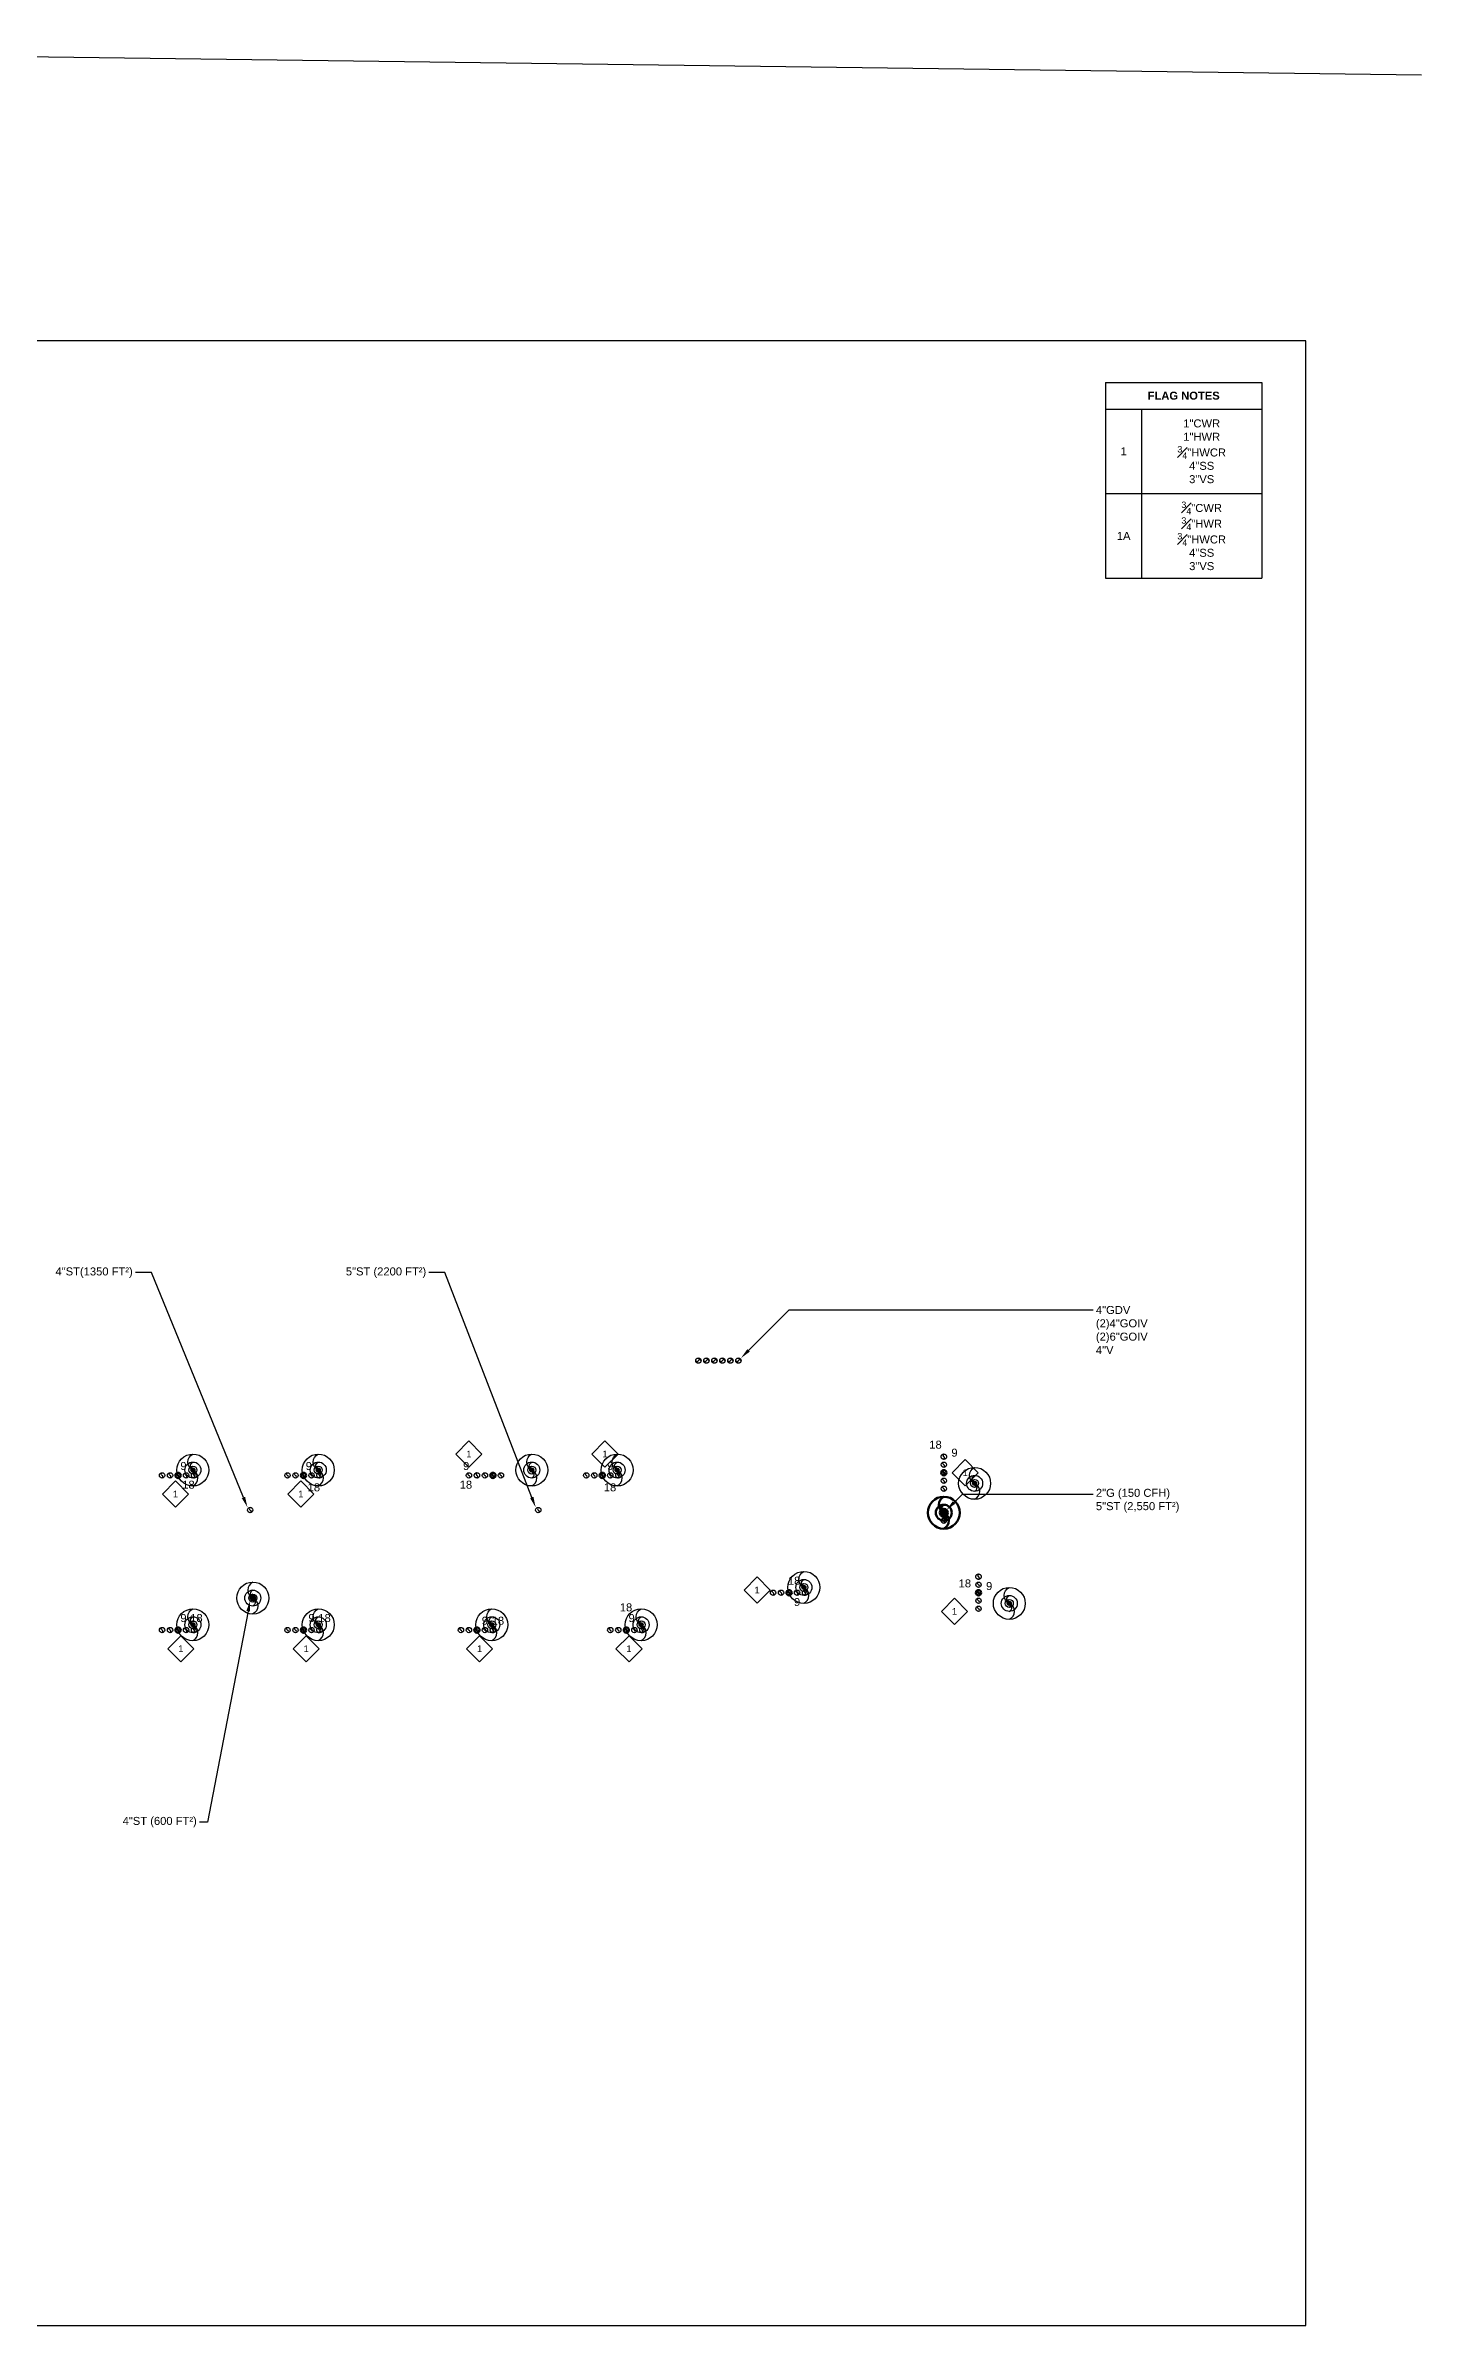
# Model space of a CAD drawing. Extents: x -3693 to 528, y -2672 to 2716.
# Drawn here: x -1535 to 528, y -859 to 2560 of the extents above; entities that cross this region are included whole.
import ezdxf
from ezdxf.enums import TextEntityAlignment as Align

# ---------------------------------------------------------------- set-up
doc = ezdxf.new("R2010")
doc.units = 0
doc.header["$LTSCALE"] = 48
doc.header["$MEASUREMENT"] = 0
doc.linetypes.add('VENT', pattern=[0.3, 0.2, -0.1])
for name, color, linetype in [('G-ANNO-TEXT', 70, 'Continuous'), ('G-ANNO-TEXT @ 128', 70, 'Continuous'), ('P-GOIV-N @ 128', 3, 'VENT'), ('P-GV-N @ 128', 5, 'VENT'), ('P-HW-N @ 128', 1, 'Continuous'), ('P-HWC-N', 2, 'Continuous'), ('P-HWC-N @ 1 (1)', 2, 'Continuous'), ('P-HWC-N @ 1 (2)', 2, 'Continuous'), ('P-HWC-N @ 12', 2, 'Continuous'), ('P-HWC-N @ 128', 2, 'Continuous'), ('P-HWC-N @ 16', 2, 'Continuous'), ('P-HWC-N @ 192', 2, 'Continuous'), ('P-HWC-N @ 2', 2, 'Continuous'), ('P-HWC-N @ 24', 2, 'Continuous'), ('P-HWC-N @ 384', 2, 'Continuous'), ('P-HWC-N @ 4', 2, 'Continuous'), ('P-HWC-N @ 48', 2, 'Continuous'), ('P-HWC-N @ 64', 2, 'Continuous'), ('P-HWC-N @ 768', 2, 'Continuous'), ('P-HWC-N @ 8', 2, 'Continuous'), ('P-HWC-N @ 96', 2, 'Continuous'), ('P-NDCW-N', 4, 'Continuous'), ('P-SAN-N @ 128', 6, 'Continuous'), ('P-SANV-N @ 128', 5, 'VENT'), ('P-STRM-N', 2, 'Continuous'), ('P-STRM-N @ 1 (1)', 2, 'Continuous'), ('P-STRM-N @ 1 (2)', 2, 'Continuous'), ('P-STRM-N @ 12', 2, 'Continuous'), ('P-STRM-N @ 128', 2, 'Continuous'), ('P-STRM-N @ 16', 2, 'Continuous'), ('P-STRM-N @ 192', 2, 'Continuous'), ('P-STRM-N @ 2', 2, 'Continuous'), ('P-STRM-N @ 24', 2, 'Continuous'), ('P-STRM-N @ 384', 2, 'Continuous'), ('P-STRM-N @ 4', 2, 'Continuous'), ('P-STRM-N @ 48', 2, 'Continuous'), ('P-STRM-N @ 64', 2, 'Continuous'), ('P-STRM-N @ 768', 2, 'Continuous'), ('P-STRM-N @ 8', 2, 'Continuous'), ('P-STRM-N @ 96', 2, 'Continuous')]:
    doc.layers.add(name, color=color, linetype=linetype)
for name, color, linetype, lineweight in [('P-CW-N @ 128', 4, 'Continuous', 60), ('P-GAS-N', 3, 'Continuous', 60), ('P-GAS-N @ 1 (1)', 3, 'Continuous', 60), ('P-GAS-N @ 1 (2)', 3, 'Continuous', 60), ('P-GAS-N @ 12', 3, 'Continuous', 60), ('P-GAS-N @ 128', 3, 'Continuous', 60), ('P-GAS-N @ 16', 3, 'Continuous', 60), ('P-GAS-N @ 192', 3, 'Continuous', 60), ('P-GAS-N @ 2', 3, 'Continuous', 60), ('P-GAS-N @ 24', 3, 'Continuous', 60), ('P-GAS-N @ 384', 3, 'Continuous', 60), ('P-GAS-N @ 4', 3, 'Continuous', 60), ('P-GAS-N @ 48', 3, 'Continuous', 60), ('P-GAS-N @ 64', 3, 'Continuous', 60), ('P-GAS-N @ 768', 3, 'Continuous', 60), ('P-GAS-N @ 8', 3, 'Continuous', 60), ('P-GAS-N @ 96', 3, 'Continuous', 60)]:
    doc.layers.add(name, color=color, linetype=linetype, lineweight=lineweight)
doc.layers.add('P-SAN-DFU', color=7, linetype='Continuous', plot=False)
doc.styles.add('Arial', font='arial.ttf')
doc.styles.add('Arial Bold', font='arialbd.ttf')

# ---------------------------------------------------------------- blocks, each defined once
blk = doc.blocks.new('*U9')
blk.add_lwpolyline([(0, 0.0311, 0.634258), (0, 0, -0.634258), (0, -0.0311)], format="xyb")
blk.add_circle((0, 0), 0.0312)
blk = doc.blocks.new('DIAMOND TAG')
blk.add_lwpolyline([(0, -0.153), (0.153, 0), (0, 0.153), (-0.153, 0)], close=True)
at = {"style": 'Arial'}
blk.add_attdef('XXX', text='', height=0.0781, dxfattribs=at).set_placement((0, 0), align=Align.MIDDLE)
blk = doc.blocks.new('*U736')
at = {"layer": 'P-GAS-N @ 1 (1)'}
blk.add_blockref('*U9', (-188, 359.7), dxfattribs=at)
at = {"layer": 'P-GAS-N @ 1 (2)'}
blk.add_blockref('*U9', (-188, 359.7), dxfattribs=at)
at = {"layer": 'P-GAS-N @ 12', "xscale": 12, "yscale": 12, "zscale": 12}
blk.add_blockref('*U9', (-188, 359.7), dxfattribs=at)
at = {"layer": 'P-GAS-N @ 128', "xscale": 128, "yscale": 128, "zscale": 128}
blk.add_blockref('*U9', (-188, 359.7), dxfattribs=at)
at = {"layer": 'P-GAS-N @ 16', "xscale": 16, "yscale": 16, "zscale": 16}
blk.add_blockref('*U9', (-188, 359.7), dxfattribs=at)
at = {"layer": 'P-GAS-N @ 192', "xscale": 192, "yscale": 192, "zscale": 192}
blk.add_blockref('*U9', (-188, 359.7), dxfattribs=at)
at = {"layer": 'P-GAS-N @ 2', "xscale": 2, "yscale": 2, "zscale": 2}
blk.add_blockref('*U9', (-188, 359.7), dxfattribs=at)
at = {"layer": 'P-GAS-N @ 24', "xscale": 24, "yscale": 24, "zscale": 24}
blk.add_blockref('*U9', (-188, 359.7), dxfattribs=at)
at = {"layer": 'P-GAS-N @ 384', "xscale": 384, "yscale": 384, "zscale": 384}
blk.add_blockref('*U9', (-188, 359.7), dxfattribs=at)
at = {"layer": 'P-GAS-N @ 4', "xscale": 4, "yscale": 4, "zscale": 4}
blk.add_blockref('*U9', (-188, 359.7), dxfattribs=at)
at = {"layer": 'P-GAS-N @ 48', "xscale": 48, "yscale": 48, "zscale": 48}
blk.add_blockref('*U9', (-188, 359.7), dxfattribs=at)
at = {"layer": 'P-GAS-N @ 64', "xscale": 64, "yscale": 64, "zscale": 64}
blk.add_blockref('*U9', (-188, 359.7), dxfattribs=at)
at = {"layer": 'P-GAS-N @ 768', "xscale": 768, "yscale": 768, "zscale": 768}
blk.add_blockref('*U9', (-188, 359.7), dxfattribs=at)
at = {"layer": 'P-GAS-N @ 8', "xscale": 8, "yscale": 8, "zscale": 8}
blk.add_blockref('*U9', (-188, 359.7), dxfattribs=at)
at = {"layer": 'P-GAS-N @ 96', "xscale": 96, "yscale": 96, "zscale": 96}
blk.add_blockref('*U9', (-188, 359.7), dxfattribs=at)
blk = doc.blocks.new('*U737')
at = {"layer": 'P-STRM-N @ 1 (1)'}
blk.add_blockref('*U9', (-1224, 231.7), dxfattribs=at)
at = {"layer": 'P-STRM-N @ 1 (2)'}
blk.add_blockref('*U9', (-1224, 231.7), dxfattribs=at)
at = {"layer": 'P-STRM-N @ 12', "xscale": 12, "yscale": 12, "zscale": 12}
blk.add_blockref('*U9', (-1224, 231.7), dxfattribs=at)
at = {"layer": 'P-STRM-N @ 128', "xscale": 128, "yscale": 128, "zscale": 128}
blk.add_blockref('*U9', (-1224, 231.7), dxfattribs=at)
at = {"layer": 'P-STRM-N @ 16', "xscale": 16, "yscale": 16, "zscale": 16}
blk.add_blockref('*U9', (-1224, 231.7), dxfattribs=at)
at = {"layer": 'P-STRM-N @ 192', "xscale": 192, "yscale": 192, "zscale": 192}
blk.add_blockref('*U9', (-1224, 231.7), dxfattribs=at)
at = {"layer": 'P-STRM-N @ 2', "xscale": 2, "yscale": 2, "zscale": 2}
blk.add_blockref('*U9', (-1224, 231.7), dxfattribs=at)
at = {"layer": 'P-STRM-N @ 24', "xscale": 24, "yscale": 24, "zscale": 24}
blk.add_blockref('*U9', (-1224, 231.7), dxfattribs=at)
at = {"layer": 'P-STRM-N @ 384', "xscale": 384, "yscale": 384, "zscale": 384}
blk.add_blockref('*U9', (-1224, 231.7), dxfattribs=at)
at = {"layer": 'P-STRM-N @ 4', "xscale": 4, "yscale": 4, "zscale": 4}
blk.add_blockref('*U9', (-1224, 231.7), dxfattribs=at)
at = {"layer": 'P-STRM-N @ 48', "xscale": 48, "yscale": 48, "zscale": 48}
blk.add_blockref('*U9', (-1224, 231.7), dxfattribs=at)
at = {"layer": 'P-STRM-N @ 64', "xscale": 64, "yscale": 64, "zscale": 64}
blk.add_blockref('*U9', (-1224, 231.7), dxfattribs=at)
at = {"layer": 'P-STRM-N @ 768', "xscale": 768, "yscale": 768, "zscale": 768}
blk.add_blockref('*U9', (-1224, 231.7), dxfattribs=at)
at = {"layer": 'P-STRM-N @ 8', "xscale": 8, "yscale": 8, "zscale": 8}
blk.add_blockref('*U9', (-1224, 231.7), dxfattribs=at)
at = {"layer": 'P-STRM-N @ 96', "xscale": 96, "yscale": 96, "zscale": 96}
blk.add_blockref('*U9', (-1224, 231.7), dxfattribs=at)
blk = doc.blocks.new('*U760')
at = {"layer": 'P-HWC-N @ 1 (1)', "rotation": 180}
blk.add_blockref('*U9', (-1313.8, 191.7), dxfattribs=at)
at = {"layer": 'P-HWC-N @ 1 (2)', "rotation": 180}
blk.add_blockref('*U9', (-1313.8, 191.7), dxfattribs=at)
at = {"layer": 'P-HWC-N @ 12', "xscale": 12, "yscale": 12, "zscale": 12, "rotation": 180}
blk.add_blockref('*U9', (-1313.8, 191.7), dxfattribs=at)
at = {"layer": 'P-HWC-N @ 128', "xscale": 128, "yscale": 128, "zscale": 128, "rotation": 180}
blk.add_blockref('*U9', (-1360, 183.7), dxfattribs=at)
at = {"layer": 'P-HWC-N @ 16', "xscale": 16, "yscale": 16, "zscale": 16, "rotation": 180}
blk.add_blockref('*U9', (-1313.8, 191.7), dxfattribs=at)
at = {"layer": 'P-HWC-N @ 192', "xscale": 192, "yscale": 192, "zscale": 192, "rotation": 180}
blk.add_blockref('*U9', (-1313.8, 191.7), dxfattribs=at)
at = {"layer": 'P-HWC-N @ 2', "xscale": 2, "yscale": 2, "zscale": 2, "rotation": 180}
blk.add_blockref('*U9', (-1313.8, 191.7), dxfattribs=at)
at = {"layer": 'P-HWC-N @ 24', "xscale": 24, "yscale": 24, "zscale": 24, "rotation": 180}
blk.add_blockref('*U9', (-1313.8, 191.7), dxfattribs=at)
at = {"layer": 'P-HWC-N @ 384', "xscale": 384, "yscale": 384, "zscale": 384, "rotation": 180}
blk.add_blockref('*U9', (-1313.8, 191.7), dxfattribs=at)
at = {"layer": 'P-HWC-N @ 4', "xscale": 4, "yscale": 4, "zscale": 4, "rotation": 180}
blk.add_blockref('*U9', (-1313.8, 191.7), dxfattribs=at)
at = {"layer": 'P-HWC-N @ 48', "xscale": 48, "yscale": 48, "zscale": 48, "rotation": 180}
blk.add_blockref('*U9', (-1313.8, 191.7), dxfattribs=at)
at = {"layer": 'P-HWC-N @ 64', "xscale": 64, "yscale": 64, "zscale": 64, "rotation": 180}
blk.add_blockref('*U9', (-1313.8, 191.7), dxfattribs=at)
at = {"layer": 'P-HWC-N @ 768', "xscale": 768, "yscale": 768, "zscale": 768, "rotation": 180}
blk.add_blockref('*U9', (-1313.8, 191.7), dxfattribs=at)
at = {"layer": 'P-HWC-N @ 8', "xscale": 8, "yscale": 8, "zscale": 8, "rotation": 180}
blk.add_blockref('*U9', (-1313.8, 191.7), dxfattribs=at)
at = {"layer": 'P-HWC-N @ 96', "xscale": 96, "yscale": 96, "zscale": 96, "rotation": 180}
blk.add_blockref('*U9', (-1313.8, 191.7), dxfattribs=at)
blk = doc.blocks.new('*U761')
at = {"layer": 'P-HWC-N @ 1 (1)', "rotation": 180}
blk.add_blockref('*U9', (-1125.8, 191.7), dxfattribs=at)
at = {"layer": 'P-HWC-N @ 1 (2)', "rotation": 180}
blk.add_blockref('*U9', (-1125.8, 191.7), dxfattribs=at)
at = {"layer": 'P-HWC-N @ 12', "xscale": 12, "yscale": 12, "zscale": 12, "rotation": 180}
blk.add_blockref('*U9', (-1125.8, 191.7), dxfattribs=at)
at = {"layer": 'P-HWC-N @ 128', "xscale": 128, "yscale": 128, "zscale": 128, "rotation": 180}
blk.add_blockref('*U9', (-1172, 183.7), dxfattribs=at)
at = {"layer": 'P-HWC-N @ 16', "xscale": 16, "yscale": 16, "zscale": 16, "rotation": 180}
blk.add_blockref('*U9', (-1125.8, 191.7), dxfattribs=at)
at = {"layer": 'P-HWC-N @ 192', "xscale": 192, "yscale": 192, "zscale": 192, "rotation": 180}
blk.add_blockref('*U9', (-1125.8, 191.7), dxfattribs=at)
at = {"layer": 'P-HWC-N @ 2', "xscale": 2, "yscale": 2, "zscale": 2, "rotation": 180}
blk.add_blockref('*U9', (-1125.8, 191.7), dxfattribs=at)
at = {"layer": 'P-HWC-N @ 24', "xscale": 24, "yscale": 24, "zscale": 24, "rotation": 180}
blk.add_blockref('*U9', (-1125.8, 191.7), dxfattribs=at)
at = {"layer": 'P-HWC-N @ 384', "xscale": 384, "yscale": 384, "zscale": 384, "rotation": 180}
blk.add_blockref('*U9', (-1125.8, 191.7), dxfattribs=at)
at = {"layer": 'P-HWC-N @ 4', "xscale": 4, "yscale": 4, "zscale": 4, "rotation": 180}
blk.add_blockref('*U9', (-1125.8, 191.7), dxfattribs=at)
at = {"layer": 'P-HWC-N @ 48', "xscale": 48, "yscale": 48, "zscale": 48, "rotation": 180}
blk.add_blockref('*U9', (-1125.8, 191.7), dxfattribs=at)
at = {"layer": 'P-HWC-N @ 64', "xscale": 64, "yscale": 64, "zscale": 64, "rotation": 180}
blk.add_blockref('*U9', (-1125.8, 191.7), dxfattribs=at)
at = {"layer": 'P-HWC-N @ 768', "xscale": 768, "yscale": 768, "zscale": 768, "rotation": 180}
blk.add_blockref('*U9', (-1125.8, 191.7), dxfattribs=at)
at = {"layer": 'P-HWC-N @ 8', "xscale": 8, "yscale": 8, "zscale": 8, "rotation": 180}
blk.add_blockref('*U9', (-1125.8, 191.7), dxfattribs=at)
at = {"layer": 'P-HWC-N @ 96', "xscale": 96, "yscale": 96, "zscale": 96, "rotation": 180}
blk.add_blockref('*U9', (-1125.8, 191.7), dxfattribs=at)
blk = doc.blocks.new('*U762')
at = {"layer": 'P-HWC-N @ 1 (1)', "rotation": 180}
blk.add_blockref('*U9', (-865.8, 191.7), dxfattribs=at)
at = {"layer": 'P-HWC-N @ 1 (2)', "rotation": 180}
blk.add_blockref('*U9', (-865.8, 191.7), dxfattribs=at)
at = {"layer": 'P-HWC-N @ 12', "xscale": 12, "yscale": 12, "zscale": 12, "rotation": 180}
blk.add_blockref('*U9', (-865.8, 191.7), dxfattribs=at)
at = {"layer": 'P-HWC-N @ 128', "xscale": 128, "yscale": 128, "zscale": 128, "rotation": 180}
blk.add_blockref('*U9', (-912, 183.7), dxfattribs=at)
at = {"layer": 'P-HWC-N @ 16', "xscale": 16, "yscale": 16, "zscale": 16, "rotation": 180}
blk.add_blockref('*U9', (-865.8, 191.7), dxfattribs=at)
at = {"layer": 'P-HWC-N @ 192', "xscale": 192, "yscale": 192, "zscale": 192, "rotation": 180}
blk.add_blockref('*U9', (-865.8, 191.7), dxfattribs=at)
at = {"layer": 'P-HWC-N @ 2', "xscale": 2, "yscale": 2, "zscale": 2, "rotation": 180}
blk.add_blockref('*U9', (-865.8, 191.7), dxfattribs=at)
at = {"layer": 'P-HWC-N @ 24', "xscale": 24, "yscale": 24, "zscale": 24, "rotation": 180}
blk.add_blockref('*U9', (-865.8, 191.7), dxfattribs=at)
at = {"layer": 'P-HWC-N @ 384', "xscale": 384, "yscale": 384, "zscale": 384, "rotation": 180}
blk.add_blockref('*U9', (-865.8, 191.7), dxfattribs=at)
at = {"layer": 'P-HWC-N @ 4', "xscale": 4, "yscale": 4, "zscale": 4, "rotation": 180}
blk.add_blockref('*U9', (-865.8, 191.7), dxfattribs=at)
at = {"layer": 'P-HWC-N @ 48', "xscale": 48, "yscale": 48, "zscale": 48, "rotation": 180}
blk.add_blockref('*U9', (-865.8, 191.7), dxfattribs=at)
at = {"layer": 'P-HWC-N @ 64', "xscale": 64, "yscale": 64, "zscale": 64, "rotation": 180}
blk.add_blockref('*U9', (-865.8, 191.7), dxfattribs=at)
at = {"layer": 'P-HWC-N @ 768', "xscale": 768, "yscale": 768, "zscale": 768, "rotation": 180}
blk.add_blockref('*U9', (-865.8, 191.7), dxfattribs=at)
at = {"layer": 'P-HWC-N @ 8', "xscale": 8, "yscale": 8, "zscale": 8, "rotation": 180}
blk.add_blockref('*U9', (-865.8, 191.7), dxfattribs=at)
at = {"layer": 'P-HWC-N @ 96', "xscale": 96, "yscale": 96, "zscale": 96, "rotation": 180}
blk.add_blockref('*U9', (-865.8, 191.7), dxfattribs=at)
blk = doc.blocks.new('*U763')
at = {"layer": 'P-HWC-N @ 1 (1)', "rotation": 180}
blk.add_blockref('*U9', (-641.8, 191.7), dxfattribs=at)
at = {"layer": 'P-HWC-N @ 1 (2)', "rotation": 180}
blk.add_blockref('*U9', (-641.8, 191.7), dxfattribs=at)
at = {"layer": 'P-HWC-N @ 12', "xscale": 12, "yscale": 12, "zscale": 12, "rotation": 180}
blk.add_blockref('*U9', (-641.8, 191.7), dxfattribs=at)
at = {"layer": 'P-HWC-N @ 128', "xscale": 128, "yscale": 128, "zscale": 128, "rotation": 180}
blk.add_blockref('*U9', (-688, 183.7), dxfattribs=at)
at = {"layer": 'P-HWC-N @ 16', "xscale": 16, "yscale": 16, "zscale": 16, "rotation": 180}
blk.add_blockref('*U9', (-641.8, 191.7), dxfattribs=at)
at = {"layer": 'P-HWC-N @ 192', "xscale": 192, "yscale": 192, "zscale": 192, "rotation": 180}
blk.add_blockref('*U9', (-641.8, 191.7), dxfattribs=at)
at = {"layer": 'P-HWC-N @ 2', "xscale": 2, "yscale": 2, "zscale": 2, "rotation": 180}
blk.add_blockref('*U9', (-641.8, 191.7), dxfattribs=at)
at = {"layer": 'P-HWC-N @ 24', "xscale": 24, "yscale": 24, "zscale": 24, "rotation": 180}
blk.add_blockref('*U9', (-641.8, 191.7), dxfattribs=at)
at = {"layer": 'P-HWC-N @ 384', "xscale": 384, "yscale": 384, "zscale": 384, "rotation": 180}
blk.add_blockref('*U9', (-641.8, 191.7), dxfattribs=at)
at = {"layer": 'P-HWC-N @ 4', "xscale": 4, "yscale": 4, "zscale": 4, "rotation": 180}
blk.add_blockref('*U9', (-641.8, 191.7), dxfattribs=at)
at = {"layer": 'P-HWC-N @ 48', "xscale": 48, "yscale": 48, "zscale": 48, "rotation": 180}
blk.add_blockref('*U9', (-641.8, 191.7), dxfattribs=at)
at = {"layer": 'P-HWC-N @ 64', "xscale": 64, "yscale": 64, "zscale": 64, "rotation": 180}
blk.add_blockref('*U9', (-641.8, 191.7), dxfattribs=at)
at = {"layer": 'P-HWC-N @ 768', "xscale": 768, "yscale": 768, "zscale": 768, "rotation": 180}
blk.add_blockref('*U9', (-641.8, 191.7), dxfattribs=at)
at = {"layer": 'P-HWC-N @ 8', "xscale": 8, "yscale": 8, "zscale": 8, "rotation": 180}
blk.add_blockref('*U9', (-641.8, 191.7), dxfattribs=at)
at = {"layer": 'P-HWC-N @ 96', "xscale": 96, "yscale": 96, "zscale": 96, "rotation": 180}
blk.add_blockref('*U9', (-641.8, 191.7), dxfattribs=at)
blk = doc.blocks.new('*U764')
at = {"layer": 'P-HWC-N @ 1 (1)', "rotation": 180}
blk.add_blockref('*U9', (-397.8, 247.7), dxfattribs=at)
at = {"layer": 'P-HWC-N @ 1 (2)', "rotation": 180}
blk.add_blockref('*U9', (-397.8, 247.7), dxfattribs=at)
at = {"layer": 'P-HWC-N @ 12', "xscale": 12, "yscale": 12, "zscale": 12, "rotation": 180}
blk.add_blockref('*U9', (-397.8, 247.7), dxfattribs=at)
at = {"layer": 'P-HWC-N @ 128', "xscale": 128, "yscale": 128, "zscale": 128, "rotation": 180}
blk.add_blockref('*U9', (-444, 239.7), dxfattribs=at)
at = {"layer": 'P-HWC-N @ 16', "xscale": 16, "yscale": 16, "zscale": 16, "rotation": 180}
blk.add_blockref('*U9', (-397.8, 247.7), dxfattribs=at)
at = {"layer": 'P-HWC-N @ 192', "xscale": 192, "yscale": 192, "zscale": 192, "rotation": 180}
blk.add_blockref('*U9', (-397.8, 247.7), dxfattribs=at)
at = {"layer": 'P-HWC-N @ 2', "xscale": 2, "yscale": 2, "zscale": 2, "rotation": 180}
blk.add_blockref('*U9', (-397.8, 247.7), dxfattribs=at)
at = {"layer": 'P-HWC-N @ 24', "xscale": 24, "yscale": 24, "zscale": 24, "rotation": 180}
blk.add_blockref('*U9', (-397.8, 247.7), dxfattribs=at)
at = {"layer": 'P-HWC-N @ 384', "xscale": 384, "yscale": 384, "zscale": 384, "rotation": 180}
blk.add_blockref('*U9', (-397.8, 247.7), dxfattribs=at)
at = {"layer": 'P-HWC-N @ 4', "xscale": 4, "yscale": 4, "zscale": 4, "rotation": 180}
blk.add_blockref('*U9', (-397.8, 247.7), dxfattribs=at)
at = {"layer": 'P-HWC-N @ 48', "xscale": 48, "yscale": 48, "zscale": 48, "rotation": 180}
blk.add_blockref('*U9', (-397.8, 247.7), dxfattribs=at)
at = {"layer": 'P-HWC-N @ 64', "xscale": 64, "yscale": 64, "zscale": 64, "rotation": 180}
blk.add_blockref('*U9', (-397.8, 247.7), dxfattribs=at)
at = {"layer": 'P-HWC-N @ 768', "xscale": 768, "yscale": 768, "zscale": 768, "rotation": 180}
blk.add_blockref('*U9', (-397.8, 247.7), dxfattribs=at)
at = {"layer": 'P-HWC-N @ 8', "xscale": 8, "yscale": 8, "zscale": 8, "rotation": 180}
blk.add_blockref('*U9', (-397.8, 247.7), dxfattribs=at)
at = {"layer": 'P-HWC-N @ 96', "xscale": 96, "yscale": 96, "zscale": 96, "rotation": 180}
blk.add_blockref('*U9', (-397.8, 247.7), dxfattribs=at)
blk = doc.blocks.new('*U765')
at = {"layer": 'P-HWC-N @ 1 (1)', "rotation": 180}
blk.add_blockref('*U9', (-89.8, 223.7), dxfattribs=at)
at = {"layer": 'P-HWC-N @ 1 (2)', "rotation": 180}
blk.add_blockref('*U9', (-89.8, 223.7), dxfattribs=at)
at = {"layer": 'P-HWC-N @ 12', "xscale": 12, "yscale": 12, "zscale": 12, "rotation": 180}
blk.add_blockref('*U9', (-89.8, 223.7), dxfattribs=at)
at = {"layer": 'P-HWC-N @ 128', "xscale": 128, "yscale": 128, "zscale": 128, "rotation": 180}
blk.add_blockref('*U9', (-136, 215.7), dxfattribs=at)
at = {"layer": 'P-HWC-N @ 16', "xscale": 16, "yscale": 16, "zscale": 16, "rotation": 180}
blk.add_blockref('*U9', (-89.8, 223.7), dxfattribs=at)
at = {"layer": 'P-HWC-N @ 192', "xscale": 192, "yscale": 192, "zscale": 192, "rotation": 180}
blk.add_blockref('*U9', (-89.8, 223.7), dxfattribs=at)
at = {"layer": 'P-HWC-N @ 2', "xscale": 2, "yscale": 2, "zscale": 2, "rotation": 180}
blk.add_blockref('*U9', (-89.8, 223.7), dxfattribs=at)
at = {"layer": 'P-HWC-N @ 24', "xscale": 24, "yscale": 24, "zscale": 24, "rotation": 180}
blk.add_blockref('*U9', (-89.8, 223.7), dxfattribs=at)
at = {"layer": 'P-HWC-N @ 384', "xscale": 384, "yscale": 384, "zscale": 384, "rotation": 180}
blk.add_blockref('*U9', (-89.8, 223.7), dxfattribs=at)
at = {"layer": 'P-HWC-N @ 4', "xscale": 4, "yscale": 4, "zscale": 4, "rotation": 180}
blk.add_blockref('*U9', (-89.8, 223.7), dxfattribs=at)
at = {"layer": 'P-HWC-N @ 48', "xscale": 48, "yscale": 48, "zscale": 48, "rotation": 180}
blk.add_blockref('*U9', (-89.8, 223.7), dxfattribs=at)
at = {"layer": 'P-HWC-N @ 64', "xscale": 64, "yscale": 64, "zscale": 64, "rotation": 180}
blk.add_blockref('*U9', (-89.8, 223.7), dxfattribs=at)
at = {"layer": 'P-HWC-N @ 768', "xscale": 768, "yscale": 768, "zscale": 768, "rotation": 180}
blk.add_blockref('*U9', (-89.8, 223.7), dxfattribs=at)
at = {"layer": 'P-HWC-N @ 8', "xscale": 8, "yscale": 8, "zscale": 8, "rotation": 180}
blk.add_blockref('*U9', (-89.8, 223.7), dxfattribs=at)
at = {"layer": 'P-HWC-N @ 96', "xscale": 96, "yscale": 96, "zscale": 96, "rotation": 180}
blk.add_blockref('*U9', (-89.8, 223.7), dxfattribs=at)
blk = doc.blocks.new('*U766')
at = {"layer": 'P-HWC-N @ 1 (1)', "rotation": 180}
blk.add_blockref('*U9', (-141.8, 403.7), dxfattribs=at)
at = {"layer": 'P-HWC-N @ 1 (2)', "rotation": 180}
blk.add_blockref('*U9', (-141.8, 403.7), dxfattribs=at)
at = {"layer": 'P-HWC-N @ 12', "xscale": 12, "yscale": 12, "zscale": 12, "rotation": 180}
blk.add_blockref('*U9', (-141.8, 403.7), dxfattribs=at)
at = {"layer": 'P-HWC-N @ 128', "xscale": 128, "yscale": 128, "zscale": 128, "rotation": 180}
blk.add_blockref('*U9', (-188, 395.7), dxfattribs=at)
at = {"layer": 'P-HWC-N @ 16', "xscale": 16, "yscale": 16, "zscale": 16, "rotation": 180}
blk.add_blockref('*U9', (-141.8, 403.7), dxfattribs=at)
at = {"layer": 'P-HWC-N @ 192', "xscale": 192, "yscale": 192, "zscale": 192, "rotation": 180}
blk.add_blockref('*U9', (-141.8, 403.7), dxfattribs=at)
at = {"layer": 'P-HWC-N @ 2', "xscale": 2, "yscale": 2, "zscale": 2, "rotation": 180}
blk.add_blockref('*U9', (-141.8, 403.7), dxfattribs=at)
at = {"layer": 'P-HWC-N @ 24', "xscale": 24, "yscale": 24, "zscale": 24, "rotation": 180}
blk.add_blockref('*U9', (-141.8, 403.7), dxfattribs=at)
at = {"layer": 'P-HWC-N @ 384', "xscale": 384, "yscale": 384, "zscale": 384, "rotation": 180}
blk.add_blockref('*U9', (-141.8, 403.7), dxfattribs=at)
at = {"layer": 'P-HWC-N @ 4', "xscale": 4, "yscale": 4, "zscale": 4, "rotation": 180}
blk.add_blockref('*U9', (-141.8, 403.7), dxfattribs=at)
at = {"layer": 'P-HWC-N @ 48', "xscale": 48, "yscale": 48, "zscale": 48, "rotation": 180}
blk.add_blockref('*U9', (-141.8, 403.7), dxfattribs=at)
at = {"layer": 'P-HWC-N @ 64', "xscale": 64, "yscale": 64, "zscale": 64, "rotation": 180}
blk.add_blockref('*U9', (-141.8, 403.7), dxfattribs=at)
at = {"layer": 'P-HWC-N @ 768', "xscale": 768, "yscale": 768, "zscale": 768, "rotation": 180}
blk.add_blockref('*U9', (-141.8, 403.7), dxfattribs=at)
at = {"layer": 'P-HWC-N @ 8', "xscale": 8, "yscale": 8, "zscale": 8, "rotation": 180}
blk.add_blockref('*U9', (-141.8, 403.7), dxfattribs=at)
at = {"layer": 'P-HWC-N @ 96', "xscale": 96, "yscale": 96, "zscale": 96, "rotation": 180}
blk.add_blockref('*U9', (-141.8, 403.7), dxfattribs=at)
blk = doc.blocks.new('*U767')
at = {"layer": 'P-HWC-N @ 1 (1)', "rotation": 180}
blk.add_blockref('*U9', (-677.8, 423.7), dxfattribs=at)
at = {"layer": 'P-HWC-N @ 1 (2)', "rotation": 180}
blk.add_blockref('*U9', (-677.8, 423.7), dxfattribs=at)
at = {"layer": 'P-HWC-N @ 12', "xscale": 12, "yscale": 12, "zscale": 12, "rotation": 180}
blk.add_blockref('*U9', (-677.8, 423.7), dxfattribs=at)
at = {"layer": 'P-HWC-N @ 128', "xscale": 128, "yscale": 128, "zscale": 128, "rotation": 180}
blk.add_blockref('*U9', (-724, 415.7), dxfattribs=at)
at = {"layer": 'P-HWC-N @ 16', "xscale": 16, "yscale": 16, "zscale": 16, "rotation": 180}
blk.add_blockref('*U9', (-677.8, 423.7), dxfattribs=at)
at = {"layer": 'P-HWC-N @ 192', "xscale": 192, "yscale": 192, "zscale": 192, "rotation": 180}
blk.add_blockref('*U9', (-677.8, 423.7), dxfattribs=at)
at = {"layer": 'P-HWC-N @ 2', "xscale": 2, "yscale": 2, "zscale": 2, "rotation": 180}
blk.add_blockref('*U9', (-677.8, 423.7), dxfattribs=at)
at = {"layer": 'P-HWC-N @ 24', "xscale": 24, "yscale": 24, "zscale": 24, "rotation": 180}
blk.add_blockref('*U9', (-677.8, 423.7), dxfattribs=at)
at = {"layer": 'P-HWC-N @ 384', "xscale": 384, "yscale": 384, "zscale": 384, "rotation": 180}
blk.add_blockref('*U9', (-677.8, 423.7), dxfattribs=at)
at = {"layer": 'P-HWC-N @ 4', "xscale": 4, "yscale": 4, "zscale": 4, "rotation": 180}
blk.add_blockref('*U9', (-677.8, 423.7), dxfattribs=at)
at = {"layer": 'P-HWC-N @ 48', "xscale": 48, "yscale": 48, "zscale": 48, "rotation": 180}
blk.add_blockref('*U9', (-677.8, 423.7), dxfattribs=at)
at = {"layer": 'P-HWC-N @ 64', "xscale": 64, "yscale": 64, "zscale": 64, "rotation": 180}
blk.add_blockref('*U9', (-677.8, 423.7), dxfattribs=at)
at = {"layer": 'P-HWC-N @ 768', "xscale": 768, "yscale": 768, "zscale": 768, "rotation": 180}
blk.add_blockref('*U9', (-677.8, 423.7), dxfattribs=at)
at = {"layer": 'P-HWC-N @ 8', "xscale": 8, "yscale": 8, "zscale": 8, "rotation": 180}
blk.add_blockref('*U9', (-677.8, 423.7), dxfattribs=at)
at = {"layer": 'P-HWC-N @ 96', "xscale": 96, "yscale": 96, "zscale": 96, "rotation": 180}
blk.add_blockref('*U9', (-677.8, 423.7), dxfattribs=at)
blk = doc.blocks.new('*U768')
at = {"layer": 'P-HWC-N @ 1 (1)', "rotation": 180}
blk.add_blockref('*U9', (-805.8, 423.7), dxfattribs=at)
at = {"layer": 'P-HWC-N @ 1 (2)', "rotation": 180}
blk.add_blockref('*U9', (-805.8, 423.7), dxfattribs=at)
at = {"layer": 'P-HWC-N @ 12', "xscale": 12, "yscale": 12, "zscale": 12, "rotation": 180}
blk.add_blockref('*U9', (-805.8, 423.7), dxfattribs=at)
at = {"layer": 'P-HWC-N @ 128', "xscale": 128, "yscale": 128, "zscale": 128, "rotation": 180}
blk.add_blockref('*U9', (-852, 415.7), dxfattribs=at)
at = {"layer": 'P-HWC-N @ 16', "xscale": 16, "yscale": 16, "zscale": 16, "rotation": 180}
blk.add_blockref('*U9', (-805.8, 423.7), dxfattribs=at)
at = {"layer": 'P-HWC-N @ 192', "xscale": 192, "yscale": 192, "zscale": 192, "rotation": 180}
blk.add_blockref('*U9', (-805.8, 423.7), dxfattribs=at)
at = {"layer": 'P-HWC-N @ 2', "xscale": 2, "yscale": 2, "zscale": 2, "rotation": 180}
blk.add_blockref('*U9', (-805.8, 423.7), dxfattribs=at)
at = {"layer": 'P-HWC-N @ 24', "xscale": 24, "yscale": 24, "zscale": 24, "rotation": 180}
blk.add_blockref('*U9', (-805.8, 423.7), dxfattribs=at)
at = {"layer": 'P-HWC-N @ 384', "xscale": 384, "yscale": 384, "zscale": 384, "rotation": 180}
blk.add_blockref('*U9', (-805.8, 423.7), dxfattribs=at)
at = {"layer": 'P-HWC-N @ 4', "xscale": 4, "yscale": 4, "zscale": 4, "rotation": 180}
blk.add_blockref('*U9', (-805.8, 423.7), dxfattribs=at)
at = {"layer": 'P-HWC-N @ 48', "xscale": 48, "yscale": 48, "zscale": 48, "rotation": 180}
blk.add_blockref('*U9', (-805.8, 423.7), dxfattribs=at)
at = {"layer": 'P-HWC-N @ 64', "xscale": 64, "yscale": 64, "zscale": 64, "rotation": 180}
blk.add_blockref('*U9', (-805.8, 423.7), dxfattribs=at)
at = {"layer": 'P-HWC-N @ 768', "xscale": 768, "yscale": 768, "zscale": 768, "rotation": 180}
blk.add_blockref('*U9', (-805.8, 423.7), dxfattribs=at)
at = {"layer": 'P-HWC-N @ 8', "xscale": 8, "yscale": 8, "zscale": 8, "rotation": 180}
blk.add_blockref('*U9', (-805.8, 423.7), dxfattribs=at)
at = {"layer": 'P-HWC-N @ 96', "xscale": 96, "yscale": 96, "zscale": 96, "rotation": 180}
blk.add_blockref('*U9', (-805.8, 423.7), dxfattribs=at)
blk = doc.blocks.new('*U769')
at = {"layer": 'P-HWC-N @ 1 (1)', "rotation": 180}
blk.add_blockref('*U9', (-1125.8, 423.7), dxfattribs=at)
at = {"layer": 'P-HWC-N @ 1 (2)', "rotation": 180}
blk.add_blockref('*U9', (-1125.8, 423.7), dxfattribs=at)
at = {"layer": 'P-HWC-N @ 12', "xscale": 12, "yscale": 12, "zscale": 12, "rotation": 180}
blk.add_blockref('*U9', (-1125.8, 423.7), dxfattribs=at)
at = {"layer": 'P-HWC-N @ 128', "xscale": 128, "yscale": 128, "zscale": 128, "rotation": 180}
blk.add_blockref('*U9', (-1172, 415.7), dxfattribs=at)
at = {"layer": 'P-HWC-N @ 16', "xscale": 16, "yscale": 16, "zscale": 16, "rotation": 180}
blk.add_blockref('*U9', (-1125.8, 423.7), dxfattribs=at)
at = {"layer": 'P-HWC-N @ 192', "xscale": 192, "yscale": 192, "zscale": 192, "rotation": 180}
blk.add_blockref('*U9', (-1125.8, 423.7), dxfattribs=at)
at = {"layer": 'P-HWC-N @ 2', "xscale": 2, "yscale": 2, "zscale": 2, "rotation": 180}
blk.add_blockref('*U9', (-1125.8, 423.7), dxfattribs=at)
at = {"layer": 'P-HWC-N @ 24', "xscale": 24, "yscale": 24, "zscale": 24, "rotation": 180}
blk.add_blockref('*U9', (-1125.8, 423.7), dxfattribs=at)
at = {"layer": 'P-HWC-N @ 384', "xscale": 384, "yscale": 384, "zscale": 384, "rotation": 180}
blk.add_blockref('*U9', (-1125.8, 423.7), dxfattribs=at)
at = {"layer": 'P-HWC-N @ 4', "xscale": 4, "yscale": 4, "zscale": 4, "rotation": 180}
blk.add_blockref('*U9', (-1125.8, 423.7), dxfattribs=at)
at = {"layer": 'P-HWC-N @ 48', "xscale": 48, "yscale": 48, "zscale": 48, "rotation": 180}
blk.add_blockref('*U9', (-1125.8, 423.7), dxfattribs=at)
at = {"layer": 'P-HWC-N @ 64', "xscale": 64, "yscale": 64, "zscale": 64, "rotation": 180}
blk.add_blockref('*U9', (-1125.8, 423.7), dxfattribs=at)
at = {"layer": 'P-HWC-N @ 768', "xscale": 768, "yscale": 768, "zscale": 768, "rotation": 180}
blk.add_blockref('*U9', (-1125.8, 423.7), dxfattribs=at)
at = {"layer": 'P-HWC-N @ 8', "xscale": 8, "yscale": 8, "zscale": 8, "rotation": 180}
blk.add_blockref('*U9', (-1125.8, 423.7), dxfattribs=at)
at = {"layer": 'P-HWC-N @ 96', "xscale": 96, "yscale": 96, "zscale": 96, "rotation": 180}
blk.add_blockref('*U9', (-1125.8, 423.7), dxfattribs=at)
blk = doc.blocks.new('*U770')
at = {"layer": 'P-HWC-N @ 1 (1)', "rotation": 180}
blk.add_blockref('*U9', (-1313.8, 423.7), dxfattribs=at)
at = {"layer": 'P-HWC-N @ 1 (2)', "rotation": 180}
blk.add_blockref('*U9', (-1313.8, 423.7), dxfattribs=at)
at = {"layer": 'P-HWC-N @ 12', "xscale": 12, "yscale": 12, "zscale": 12, "rotation": 180}
blk.add_blockref('*U9', (-1313.8, 423.7), dxfattribs=at)
at = {"layer": 'P-HWC-N @ 128', "xscale": 128, "yscale": 128, "zscale": 128, "rotation": 180}
blk.add_blockref('*U9', (-1360, 415.7), dxfattribs=at)
at = {"layer": 'P-HWC-N @ 16', "xscale": 16, "yscale": 16, "zscale": 16, "rotation": 180}
blk.add_blockref('*U9', (-1313.8, 423.7), dxfattribs=at)
at = {"layer": 'P-HWC-N @ 192', "xscale": 192, "yscale": 192, "zscale": 192, "rotation": 180}
blk.add_blockref('*U9', (-1313.8, 423.7), dxfattribs=at)
at = {"layer": 'P-HWC-N @ 2', "xscale": 2, "yscale": 2, "zscale": 2, "rotation": 180}
blk.add_blockref('*U9', (-1313.8, 423.7), dxfattribs=at)
at = {"layer": 'P-HWC-N @ 24', "xscale": 24, "yscale": 24, "zscale": 24, "rotation": 180}
blk.add_blockref('*U9', (-1313.8, 423.7), dxfattribs=at)
at = {"layer": 'P-HWC-N @ 384', "xscale": 384, "yscale": 384, "zscale": 384, "rotation": 180}
blk.add_blockref('*U9', (-1313.8, 423.7), dxfattribs=at)
at = {"layer": 'P-HWC-N @ 4', "xscale": 4, "yscale": 4, "zscale": 4, "rotation": 180}
blk.add_blockref('*U9', (-1313.8, 423.7), dxfattribs=at)
at = {"layer": 'P-HWC-N @ 48', "xscale": 48, "yscale": 48, "zscale": 48, "rotation": 180}
blk.add_blockref('*U9', (-1313.8, 423.7), dxfattribs=at)
at = {"layer": 'P-HWC-N @ 64', "xscale": 64, "yscale": 64, "zscale": 64, "rotation": 180}
blk.add_blockref('*U9', (-1313.8, 423.7), dxfattribs=at)
at = {"layer": 'P-HWC-N @ 768', "xscale": 768, "yscale": 768, "zscale": 768, "rotation": 180}
blk.add_blockref('*U9', (-1313.8, 423.7), dxfattribs=at)
at = {"layer": 'P-HWC-N @ 8', "xscale": 8, "yscale": 8, "zscale": 8, "rotation": 180}
blk.add_blockref('*U9', (-1313.8, 423.7), dxfattribs=at)
at = {"layer": 'P-HWC-N @ 96', "xscale": 96, "yscale": 96, "zscale": 96, "rotation": 180}
blk.add_blockref('*U9', (-1313.8, 423.7), dxfattribs=at)

msp = doc.modelspace()

# ---------------------------------------------------------------- linework, layer by layer
at = {"layer": 'DEFPOINTS'}
for p, q in [((354.6, 2117), (-3693.4, 2117)), ((354.6, -859), (354.6, 2117)), ((-3693.4, -859), (354.6, -859))]:
    msp.add_line(p, q, dxfattribs=at)
at = {"layer": 'G-ANNO-TEXT'}
for p, q in [((54.6, 2054.7), (288.6, 2054.7)), ((54.6, 2054.7), (54.6, 1761)), ((288.6, 2054.7), (288.6, 1761)), ((54.6, 2014.7), (288.6, 2014.7)), ((108.6, 2014.7), (108.6, 1761)), ((54.6, 1887.9), (288.6, 1887.9)), ((54.6, 1761), (288.6, 1761))]:
    msp.add_line(p, q, dxfattribs=at)
for points in [[(-1238.1, 382.6), (-1376, 719.7), (-1400, 719.7)], [(-805.8, 382.7), (-936, 719.7), (-960, 719.7)], [(-480.7, 603.1), (-420, 663.7), (36, 663.7)], [(-172.7, 375.1), (-160, 387.7), (36, 387.7)], [(-1231, 212), (-1292, -104.3), (-1304, -104.3)]]:
    msp.add_lwpolyline(points, dxfattribs=at)
for points in [[(-478.8, 601.2), (-492, 591.7), (-482.6, 604.9)], [(-1235.6, 383.6), (-1232, 367.7), (-1240.5, 381.5)], [(-803.3, 383.6), (-800, 367.7), (-808.3, 381.7)], [(-170.8, 373.2), (-184, 363.7), (-174.6, 376.9)], [(-1233.6, 212.5), (-1228, 227.7), (-1228.4, 211.5)]]:
    msp.add_solid(points, dxfattribs=at)
at = {"layer": 'P-NDCW-N'}
msp.add_line((-2800, 2559.7), (528, 2515.7), dxfattribs=at)

# ---------------------------------------------------------------- block references
at = {"layer": 'G-ANNO-TEXT @ 128'}
ref = msp.add_blockref('DIAMOND TAG', (-900, 447.7), dxfattribs=dict(at, xscale=128, yscale=128, zscale=128, rotation=180))
ref.add_attrib('XXX', '1', dxfattribs={"layer": '0', "height": 10, "style": 'Arial'}).set_placement((-900, 447.7), align=Align.MIDDLE)
at = {"layer": 'G-ANNO-TEXT @ 128', "xscale": 128, "yscale": 128, "zscale": 128}
for p in [(-696, 447.7), (-1340, 387.7), (-1152, 387.7), (-1332, 155.7), (-1144, 155.7), (-884, 155.7), (-660, 155.7)]:
    msp.add_blockref('DIAMOND TAG', p, dxfattribs=at).add_auto_attribs({'XXX': '1'})
at = {"layer": 'G-ANNO-TEXT @ 128'}
ref = msp.add_blockref('DIAMOND TAG', (-156, 419.7), dxfattribs=dict(at, xscale=128, yscale=128, zscale=128, rotation=180))
ref.add_attrib('XXX', '1', dxfattribs={"layer": '0', "height": 10, "style": 'Arial'}).set_placement((-156, 419.7), align=Align.MIDDLE)
ref = msp.add_blockref('DIAMOND TAG', (-468, 243.7), dxfattribs=dict(at, xscale=128, yscale=128, zscale=128, rotation=180))
ref.add_attrib('XXX', '1', dxfattribs={"layer": '0', "height": 10, "style": 'Arial'}).set_placement((-468, 243.7), align=Align.MIDDLE)
ref = msp.add_blockref('DIAMOND TAG', (-172, 211.7), dxfattribs=dict(at, xscale=128, yscale=128, zscale=128, rotation=180))
ref.add_attrib('XXX', '1', dxfattribs={"layer": '0', "height": 10, "style": 'Arial'}).set_placement((-172, 211.7), align=Align.MIDDLE)
at = {"layer": 'P-CW-N @ 128', "xscale": 128, "yscale": 128, "zscale": 128, "rotation": 180}
for p in [(-1336, 415.7), (-1148, 415.7), (-864, 415.7), (-700, 415.7), (-188, 419.7), (-420, 239.7), (-136, 239.7), (-1336, 183.7), (-1148, 183.7), (-888, 183.7), (-664, 183.7)]:
    msp.add_blockref('*U9', p, dxfattribs=at)
at = {"layer": 'P-GAS-N'}
msp.add_blockref('*U736', (0, 0), dxfattribs=at)
at = {"layer": 'P-GOIV-N @ 128', "xscale": 128, "yscale": 128, "zscale": 128, "rotation": 90}
for p in [(-544, 587.7), (-532, 587.7), (-520, 587.7), (-508, 587.7)]:
    msp.add_blockref('*U9', p, dxfattribs=at)
at = {"layer": 'P-GV-N @ 128', "xscale": 128, "yscale": 128, "zscale": 128, "rotation": 90}
msp.add_blockref('*U9', (-496, 587.7), dxfattribs=at)
at = {"layer": 'P-HW-N @ 128', "xscale": 128, "yscale": 128, "zscale": 128, "rotation": 180}
for p in [(-1348, 415.7), (-1160, 415.7), (-876, 415.7), (-712, 415.7), (-188, 407.7), (-432, 239.7), (-136, 227.7), (-1348, 183.7), (-1160, 183.7), (-900, 183.7), (-676, 183.7)]:
    msp.add_blockref('*U9', p, dxfattribs=at)
at = {"layer": 'P-HWC-N'}
for name in ['*U770', '*U769', '*U768', '*U767', '*U766', '*U764', '*U765', '*U760', '*U761', '*U762', '*U763']:
    msp.add_blockref(name, (0, 0), dxfattribs=at)
at = {"layer": 'P-SAN-N @ 128', "xscale": 128, "yscale": 128, "zscale": 128, "rotation": 180}
for p in [(-1324, 415.7), (-1136, 415.7), (-900, 415.7), (-688, 415.7), (-188, 431.7), (-408, 239.7), (-136, 251.7), (-1324, 183.7), (-1136, 183.7), (-876, 183.7), (-652, 183.7)]:
    msp.add_blockref('*U9', p, dxfattribs=at)
at = {"layer": 'P-SANV-N @ 128', "xscale": 128, "yscale": 128, "zscale": 128}
for p, rotation in [((-556, 587.7), 90), ((-188, 443.7), 180), ((-1312, 415.7), 180), ((-1124, 415.7), 180), ((-888, 415.7), 180), ((-676, 415.7), 180), ((-396, 239.7), 180), ((-136, 263.7), 180), ((-1312, 183.7), 180), ((-1124, 183.7), 180), ((-864, 183.7), 180), ((-640, 183.7), 180)]:
    msp.add_blockref('*U9', p, dxfattribs=dict(at, rotation=rotation))
at = {"layer": 'P-STRM-N'}
msp.add_blockref('*U737', (0, 0), dxfattribs=at)
at = {"layer": 'P-STRM-N @ 128', "xscale": 128, "yscale": 128, "zscale": 128}
for p in [(-1228, 363.7), (-796, 363.7)]:
    msp.add_blockref('*U9', p, dxfattribs=at)
at = {"layer": 'P-STRM-N @ 128', "xscale": 128, "yscale": 128, "zscale": 128, "rotation": 180}
msp.add_blockref('*U9', (-188, 347.7), dxfattribs=at)

# ---------------------------------------------------------------- texts
at = {"layer": 'G-ANNO-TEXT', "char_height": 12, "attachment_point": 5}
for s, insert, width, style in [('FLAG NOTES', (171.6, 2034.7), 210, 'Arial Bold'), ('\\A1;1"CWR\\P1"HWR\\P{\\H0.8x;\\S3#4;}"HWCR\\P4"SS\\P3"VS', (198.6, 1951.3), 156, 'Arial'), ('1', (81.6, 1951.3), 30, 'Arial'), ('\\A1;{\\H0.8x;\\S3#4;}"CWR\\P{\\H0.8x;\\S3#4;}"HWR\\P{\\H0.8x;\\S3#4;}"HWCR\\P4"SS\\P3"VS', (198.6, 1824.5), 156, 'Arial'), ('1A', (81.6, 1824.5), 30, 'Arial')]:
    msp.add_mtext(s, dxfattribs=dict(at, insert=insert, width=width, style=style))
at = {"layer": 'G-ANNO-TEXT', "char_height": 12, "style": 'Arial'}
for s, insert, attachment_point in [('4"ST(1350 FT²)', (-1404, 727.5), 3), ('5"ST (2200 FT²)', (-964, 727.5), 3), ('4"GDV\\P(2)4"GOIV\\P(2)6"GOIV\\P4"V', (40, 669.7), 1), ('2"G (150 CFH)\\P5"ST (2,550 FT²)', (40, 395.5), 1), ('4"ST (600 FT²)', (-1308, -96.5), 3)]:
    msp.add_mtext(s, dxfattribs=dict(at, insert=insert, attachment_point=attachment_point))
at = {"layer": 'P-SAN-DFU', "style": 'Arial'}
for p in [(-209.8, 455.7), (-1329.8, 395.7), (-1141.8, 391.7), (-913.8, 395.7), (-697.8, 391.7), (-421.8, 251.7), (-165.8, 247.7), (-1317.8, 195.7), (-1125.8, 195.7), (-673.8, 211.7), (-865.8, 191.7)]:
    msp.add_text('18', height=12, dxfattribs=at).set_placement(p)
at = {"layer": 'P-SAN-DFU', "color": 3, "style": 'Arial'}
for p in [(-176.7, 443.7), (-176.7, 443.7), (-1332.7, 423.7), (-1144.7, 423.7), (-908.7, 423.7), (-692.7, 423.7), (-124.7, 243.7), (-1332.7, 195.7), (-1140.7, 195.7), (-660.7, 195.7), (-412.7, 219.7), (-880.7, 191.7)]:
    msp.add_text('9', height=12, dxfattribs=at).set_placement(p)

doc.saveas('drawing.dxf')
